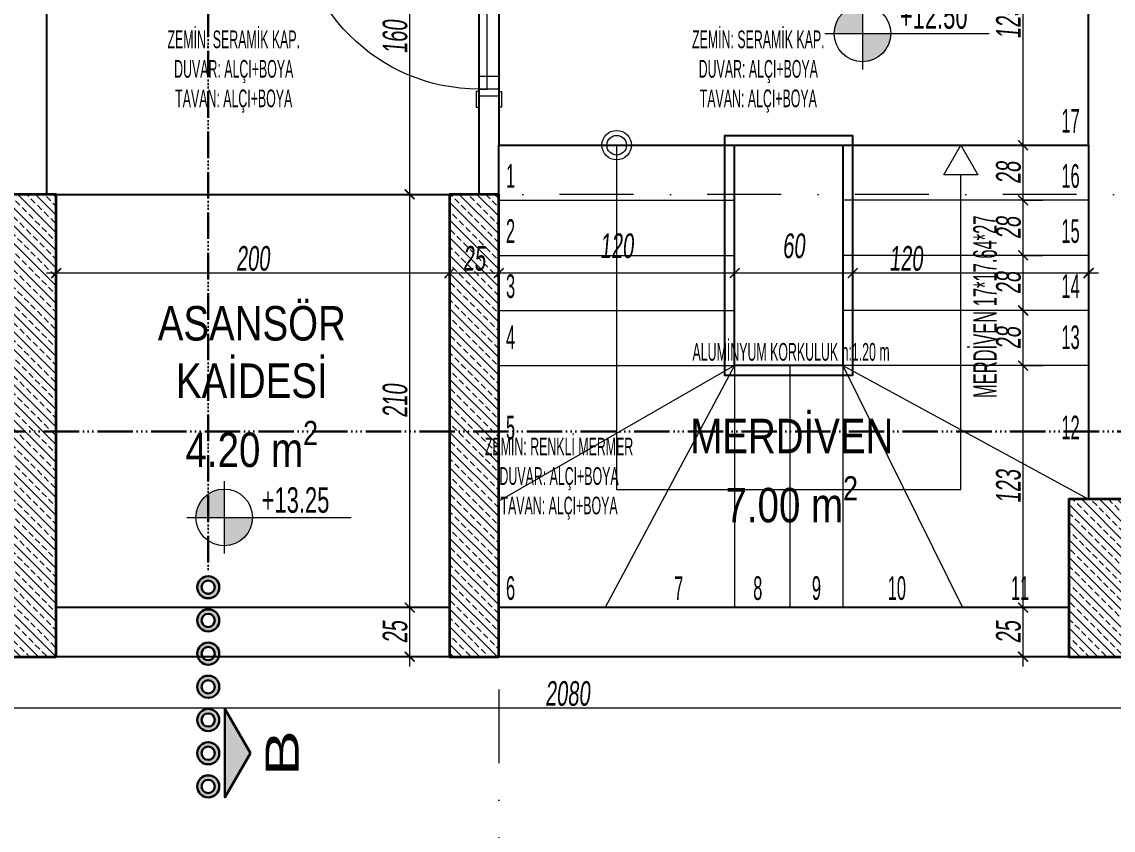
# Model space of a CAD drawing. Header units: millimetres. Extents: x -2145 to 33996, y -835 to 2363.
# Drawn here: x 17312 to 17867, y -229 to 182 of the extents above; entities that cross this region are included whole.
import ezdxf
from ezdxf.enums import TextEntityAlignment as Align

# ---------------------------------------------------------------- set-up
doc = ezdxf.new("R2010")
doc.units = ezdxf.units.MM
for name, pattern in [('ACAD_ISO06W100', [36, 24, -3, 0, -3, 0, -3, 0, -3]), ('DASHDOT', [1, 0.5, -0.25, 0, -0.25]), ('HIDDEN', [9.525, 6.35, -3.175])]:
    doc.linetypes.add(name, pattern=pattern)
doc.layers.add('ALAN', color=3, linetype='Continuous', lineweight=25, plot=False)
for name, color, linetype, lineweight in [('NET_AKS', 251, 'DASHDOT', 9), ('NET_DUVAR', 150, 'Continuous', 18), ('NET_IZDUSUM', 251, 'HIDDEN', 5), ('NET_KAPI', 35, 'Continuous', 15), ('NET_KESİT_ÇİZİGİSİ', 1, 'Continuous', 30), ('NET_KOLON_TARAMA', 8, 'Continuous', 0), ('NET_MERDİVEN', 212, 'Continuous', 13), ('NET_PLAN_KOT', 100, 'Continuous', 0), ('NET_TAŞIYICI', 1, 'Continuous', 35), ('NET_ÖLÇÜ DIŞ', 235, 'Continuous', 9), ('NET_ÖLÇÜ İÇ', 54, 'Continuous', 9), ('T-INCE', 254, 'Continuous', 0)]:
    doc.layers.add(name, color=color, linetype=linetype, lineweight=lineweight)
for name, color, linetype in [('NET_POZ', 41, 'Continuous'), ('T-GOR-5', 33, 'Continuous'), ('T-MAH-AD', 7, 'Continuous')]:
    doc.layers.add(name, color=color, linetype=linetype)
doc.styles.add('ARIALTR', font='arial.ttf', dxfattribs={"width": 0.8, "height": 22.5})
doc.styles.add('ARıAL', font='arial.ttf', dxfattribs={"width": 0.7})
doc.styles.add('BODRUM', font='swisscl.ttf', dxfattribs={"width": 0.8, "oblique": 5})
doc.styles.add('DIN', font='arial.ttf', dxfattribs={"width": 0.6})
doc.styles.get("Standard").update_dxf_attribs({"font": 'arial.ttf'})
doc.dimstyles.new('olcu-50', dxfattribs={"dimscale": 0, "dimtxt": 12.5, "dimasz": 5, "dimexe": 10, "dimexo": 10, "dimgap": 1, "dimtad": 1, "dimdec": 1, "dimzin": 12, "dimtxsty": 'BODRUM', "dimblk": 'ARCHTICK', "dimcen": 8, "dimdle": 5, "dimclrd": 256, "dimclre": 256, "dimclrt": 256, "dimadec": 0, "dimazin": 2, "dimtfac": 1, "dimtdec": 1, "dimtix": 1, "dimtmove": 0, "dimatfit": 3, "dimldrblk": 'ARCHTICK', "dimfxl": 15, "dimfxlon": 1, "dimlwd": -1, "dimlwe": -1, "dimarcsym": 0})
pattern_1 = [(45, (-11624.229, -1089.61), (-4.490128, 4.490128), []), (45, (-11619.739, -1089.61), (-4.490128, 4.490128), [3.175, -1.5875])]

# ---------------------------------------------------------------- blocks, each defined once
blk = doc.blocks.new('KOTLAR')
h = blk.add_hatch(color=256)
h.dxf.hatch_style = 1
h.paths.add_polyline_path([(0, 0), (0, 12.96, 0.414214), (-12.96, 0)])
h.paths.add_polyline_path([(0, -12.96, 0.414214), (12.96, 0), (0, 0)])
h.paths.add_polyline_path([(65.51, -11.28), (21.41, -11.28), (21.41, -29.91), (65.51, -29.91)], flags=9)
at = {"extrusion": (2.84e-14, 0.225686, 0.9742)}
for p, q in [((0, 16.54), (0, -16.54)), ((-17.21, 0), (58.08, 0))]:
    blk.add_line(p, q, dxfattribs=at)
blk.add_circle((0, 0), 12.96)
at = {"extrusion": (2.84e-14, 0.225686, 0.9742), "style": 'DIN', "width": 0.6}
for tag, p in [('INCE KOT', (-17.13, -2.07, 0.48)), ('KABA KOT', (-18.31, 14.22, -3.29))]:
    blk.add_attdef(tag, p, '', height=12, rotation=180, dxfattribs=at)
blk = doc.blocks.new('A$C0eb5e1a4')
at = {"layer": 'NET_KOLON_TARAMA'}
h = blk.add_hatch(dxfattribs=at)
h.set_pattern_fill('ANSI33', color=256)
h.set_pattern_definition(pattern_1)
h.paths.add_polyline_path([(-25, -235), (-25, 0), (0, 0), (0, -235)])
h = blk.add_hatch(dxfattribs=at)
h.set_pattern_fill('ANSI33', color=256)
h.set_pattern_definition(pattern_1)
h.paths.add_polyline_path([(200, -235), (200, 0), (225, 0), (225, -235)])
h = blk.add_hatch(dxfattribs=at)
h.set_pattern_fill('ANSI33', color=256)
h.set_pattern_definition(pattern_1)
h.paths.add_polyline_path([(-345, -235), (-345, -155), (-315, -155), (-315, -235)])
at = {"layer": 'NET_TAŞIYICI', "linetype": 'Continuous'}
for points in [[(-25, -235), (-25, 0), (0, 0), (0, -235)], [(200, -235), (200, 0), (225, 0), (225, -235)], [(-345, -235), (-345, -155), (-315, -155), (-315, -235)]]:
    blk.add_lwpolyline(points, close=True, dxfattribs=at)
blk = doc.blocks.new('İŞRT - KES YER')
at = {"layer": 'NET_KESİT_ÇİZİGİSİ'}
h = blk.add_hatch(color=251, dxfattribs=at)
h.dxf.hatch_style = 1
h.paths.add_polyline_path([(0, 0), (40, -23.09), (-40, -23.09)])
h = blk.add_hatch(color=256, dxfattribs=at)
h.dxf.hatch_style = 1
h.paths.add_polyline_path([(160, -38.09, -1), (140, -38.09, -1)])
h.paths.add_polyline_path([(144, -38.09, 1), (156, -38.09, 1)], flags=16)
h.paths.add_polyline_path([(130, -38.09, -1), (110, -38.09, -1)])
h.paths.add_polyline_path([(114, -38.09, 1), (126, -38.09, 1)], flags=16)
h.paths.add_polyline_path([(100, -38.09, -1), (80, -38.09, -1)])
h.paths.add_polyline_path([(84, -38.09, 1), (96, -38.09, 1)], flags=16)
h.paths.add_polyline_path([(70, -38.09, -1), (50, -38.09, -1)])
h.paths.add_polyline_path([(54, -38.09, 1), (66, -38.09, 1)], flags=16)
h.paths.add_polyline_path([(40, -38.09, -1), (20, -38.09, -1)])
h.paths.add_polyline_path([(24, -38.09, 1), (36, -38.09, 1)], flags=16)
h.paths.add_polyline_path([(10, -38.09, -1), (-10, -38.09, -1)])
h.paths.add_polyline_path([(-6, -38.09, 1), (6, -38.09, 1)], flags=16)
h.paths.add_polyline_path([(-20, -38.09, -1), (-40, -38.09, -1)])
h.paths.add_polyline_path([(-36, -38.09, 1), (-24, -38.09, 1)], flags=16)
blk.add_lwpolyline([(0, 0), (40, -23.09), (-40, -23.09)], close=True, dxfattribs=at)
for centre, radius in [((-30, -38.09), 10), ((0, -38.09), 10), ((30, -38.09), 10), ((60, -38.09), 10), ((90, -38.09), 10), ((120, -38.09), 10), ((150, -38.09), 10), ((-30, -38.09), 6), ((0, -38.09), 6), ((30, -38.09), 6), ((60, -38.09), 6), ((90, -38.09), 6), ((120, -38.09), 6), ((150, -38.09), 6)]:
    blk.add_circle(centre, radius, dxfattribs=at)
blk = doc.blocks.new('*U634')
at = {"layer": 'NET_KESİT_ÇİZİGİSİ', "linetype": 'ACAD_ISO06W100'}
blk.add_lwpolyline([(1807.31, 0), (200, 0)], dxfattribs=at)
at = {"layer": 'NET_KESİT_ÇİZİGİSİ'}
blk.add_blockref('İŞRT - KES YER', (40, 38.09), dxfattribs=at)
at = {"layer": 'NET_KESİT_ÇİZİGİSİ', "style": 'ARıAL', "width": 1.5}
for tag, p in [('KESİTSOL', (40, 66.83)), ('KESİTSAĞ', (1967.31, 66.83))]:
    blk.add_attdef(tag, text='', height=30, dxfattribs=at).set_placement(p, align=Align.MIDDLE_CENTER)
blk = doc.blocks.new('A$C5ec6af74')
at = {"layer": 'NET_AKS', "ltscale": 75}
for p, q in [((-70, 1185), (-70, -185)), ((1125, 235), (-1195, 235)), ((1125, 0), (-1195, 0))]:
    blk.add_line(p, q, dxfattribs=at)
blk = doc.blocks.new('_ArchTick')
at = {"color": 0, "linetype": 'ByBlock', "const_width": 0.15}
blk.add_lwpolyline([(-0.5, -0.5), (0.5, 0.5)], dxfattribs=at)
blk = doc.blocks.new('*D981')
at = {"layer": 'Defpoints', "color": 0, "transparency": 16777216}
for p in [(17821.16, -115.39), (17821.16, -115.39), (17821.16, -140.39)]:
    blk.add_point(p, dxfattribs=at)
at = {"layer": 'NET_ÖLÇÜ İÇ', "transparency": 16777216}
for p, q in [((17821.16, -145.39), (17821.16, -110.39)), ((17821.16, -115.39), (17811.16, -115.39)), ((17821.16, -140.39), (17811.16, -140.39))]:
    blk.add_line(p, q, dxfattribs=at)
at = {"layer": 'NET_ÖLÇÜ İÇ', "transparency": 16777216, "xscale": 5, "yscale": 5, "zscale": 5}
for p, rotation in [((17821.16, -115.39), 90), ((17821.16, -140.39), 270)]:
    blk.add_blockref('_ArchTick', p, dxfattribs=dict(at, rotation=rotation))
at = {"layer": 'NET_ÖLÇÜ İÇ', "transparency": 16777216, "insert": (17813.76, -127.89), "char_height": 12.5, "attachment_point": 5, "rotation": 90, "style": 'BODRUM'}
blk.add_mtext('25', dxfattribs=at)
blk = doc.blocks.new('*D982')
at = {"layer": 'Defpoints', "color": 0, "transparency": 16777216}
for p in [(17821.16, 7.61), (17821.16, 7.61), (17821.16, -115.39)]:
    blk.add_point(p, dxfattribs=at)
at = {"layer": 'NET_ÖLÇÜ İÇ', "transparency": 16777216}
for p, q in [((17821.16, -120.39), (17821.16, 12.61)), ((17821.16, 7.61), (17811.16, 7.61)), ((17821.16, -115.39), (17811.16, -115.39))]:
    blk.add_line(p, q, dxfattribs=at)
at = {"layer": 'NET_ÖLÇÜ İÇ', "transparency": 16777216, "xscale": 5, "yscale": 5, "zscale": 5}
for p, rotation in [((17821.16, 7.61), 90), ((17821.16, -115.39), 270)]:
    blk.add_blockref('_ArchTick', p, dxfattribs=dict(at, rotation=rotation))
at = {"layer": 'NET_ÖLÇÜ İÇ', "transparency": 16777216, "insert": (17813.76, -53.89), "char_height": 12.5, "attachment_point": 5, "rotation": 90, "style": 'BODRUM'}
blk.add_mtext('123', dxfattribs=at)
blk = doc.blocks.new('*D984')
at = {"layer": 'Defpoints', "color": 0, "transparency": 16777216}
for p in [(17821.16, 35.61), (17821.16, 35.61), (17821.16, 7.61)]:
    blk.add_point(p, dxfattribs=at)
at = {"layer": 'NET_ÖLÇÜ İÇ', "transparency": 16777216}
for p, q in [((17821.16, 2.61), (17821.16, 40.61)), ((17821.16, 35.61), (17811.16, 35.61)), ((17821.16, 7.61), (17831.16, 7.61))]:
    blk.add_line(p, q, dxfattribs=at)
at = {"layer": 'NET_ÖLÇÜ İÇ', "transparency": 16777216, "xscale": 5, "yscale": 5, "zscale": 5}
for p, rotation in [((17821.16, 35.61), 90), ((17821.16, 7.61), 270)]:
    blk.add_blockref('_ArchTick', p, dxfattribs=dict(at, rotation=rotation))
at = {"layer": 'NET_ÖLÇÜ İÇ', "transparency": 16777216, "insert": (17813.76, 21.61), "char_height": 12.5, "attachment_point": 5, "rotation": 90, "style": 'BODRUM'}
blk.add_mtext('28', dxfattribs=at)
blk = doc.blocks.new('*D985')
at = {"layer": 'Defpoints', "color": 0, "transparency": 16777216}
for p in [(17821.16, 63.61), (17821.16, 63.61), (17821.16, 35.61)]:
    blk.add_point(p, dxfattribs=at)
at = {"layer": 'NET_ÖLÇÜ İÇ', "transparency": 16777216}
for p, q in [((17821.16, 30.61), (17821.16, 68.61)), ((17821.16, 63.61), (17831.16, 63.61)), ((17821.16, 35.61), (17811.16, 35.61))]:
    blk.add_line(p, q, dxfattribs=at)
at = {"layer": 'NET_ÖLÇÜ İÇ', "transparency": 16777216, "xscale": 5, "yscale": 5, "zscale": 5}
for p, rotation in [((17821.16, 63.61), 90), ((17821.16, 35.61), 270)]:
    blk.add_blockref('_ArchTick', p, dxfattribs=dict(at, rotation=rotation))
at = {"layer": 'NET_ÖLÇÜ İÇ', "transparency": 16777216, "insert": (17813.76, 49.61), "char_height": 12.5, "attachment_point": 5, "rotation": 90, "style": 'BODRUM'}
blk.add_mtext('28', dxfattribs=at)
blk = doc.blocks.new('*D986')
at = {"layer": 'Defpoints', "color": 0, "transparency": 16777216}
for p in [(17821.16, 91.61), (17821.16, 91.61), (17821.16, 63.61)]:
    blk.add_point(p, dxfattribs=at)
at = {"layer": 'NET_ÖLÇÜ İÇ', "transparency": 16777216}
for p, q in [((17821.16, 58.61), (17821.16, 96.61)), ((17821.16, 91.61), (17831.16, 91.61)), ((17821.16, 63.61), (17831.16, 63.61))]:
    blk.add_line(p, q, dxfattribs=at)
at = {"layer": 'NET_ÖLÇÜ İÇ', "transparency": 16777216, "xscale": 5, "yscale": 5, "zscale": 5}
for p, rotation in [((17821.16, 91.61), 90), ((17821.16, 63.61), 270)]:
    blk.add_blockref('_ArchTick', p, dxfattribs=dict(at, rotation=rotation))
at = {"layer": 'NET_ÖLÇÜ İÇ', "transparency": 16777216, "insert": (17813.76, 77.61), "char_height": 12.5, "attachment_point": 5, "rotation": 90, "style": 'BODRUM'}
blk.add_mtext('28', dxfattribs=at)
blk = doc.blocks.new('*D983')
at = {"layer": 'Defpoints', "color": 0, "transparency": 16777216}
for p in [(17821.16, 119.61), (17821.16, 119.61), (17821.16, 91.61)]:
    blk.add_point(p, dxfattribs=at)
at = {"layer": 'NET_ÖLÇÜ İÇ', "transparency": 16777216}
for p, q in [((17821.16, 86.61), (17821.16, 124.61)), ((17821.16, 119.61), (17831.16, 119.61)), ((17821.16, 91.61), (17831.16, 91.61))]:
    blk.add_line(p, q, dxfattribs=at)
at = {"layer": 'NET_ÖLÇÜ İÇ', "transparency": 16777216, "xscale": 5, "yscale": 5, "zscale": 5}
for p, rotation in [((17821.16, 119.61), 90), ((17821.16, 91.61), 270)]:
    blk.add_blockref('_ArchTick', p, dxfattribs=dict(at, rotation=rotation))
at = {"layer": 'NET_ÖLÇÜ İÇ', "transparency": 16777216, "insert": (17813.76, 105.61), "char_height": 12.5, "attachment_point": 5, "rotation": 90, "style": 'BODRUM'}
blk.add_mtext('28', dxfattribs=at)
blk = doc.blocks.new('*D987')
at = {"layer": 'Defpoints', "color": 0, "transparency": 16777216}
for p in [(17734.48, 54.59), (17734.48, 52.3), (17854.48, 54.8)]:
    blk.add_point(p, dxfattribs=at)
at = {"layer": 'NET_ÖLÇÜ İÇ', "transparency": 16777216}
for p, q in [((17734.48, 54.59), (17734.48, 64.59)), ((17859.48, 54.59), (17729.48, 54.59)), ((17854.48, 54.59), (17854.48, 44.59))]:
    blk.add_line(p, q, dxfattribs=at)
at = {"layer": 'NET_ÖLÇÜ İÇ', "transparency": 16777216, "xscale": 5, "yscale": 5, "zscale": 5, "rotation": 180}
blk.add_blockref('_ArchTick', (17734.48, 54.59), dxfattribs=at)
at = {"layer": 'NET_ÖLÇÜ İÇ', "transparency": 16777216, "xscale": 5, "yscale": 5, "zscale": 5}
blk.add_blockref('_ArchTick', (17854.48, 54.59), dxfattribs=at)
at = {"layer": 'NET_ÖLÇÜ İÇ', "transparency": 16777216, "insert": (17761.58, 61.99), "char_height": 12.5, "attachment_point": 5, "style": 'BODRUM'}
blk.add_mtext('120', dxfattribs=at)
blk = doc.blocks.new('*D988')
at = {"layer": 'Defpoints', "color": 0, "transparency": 16777216}
for p in [(17674.48, 54.59), (17674.48, 53.24), (17734.48, 52.3)]:
    blk.add_point(p, dxfattribs=at)
at = {"layer": 'NET_ÖLÇÜ İÇ', "transparency": 16777216}
for p, q in [((17674.48, 54.59), (17674.48, 64.59)), ((17734.48, 54.59), (17734.48, 64.59)), ((17739.48, 54.59), (17669.48, 54.59))]:
    blk.add_line(p, q, dxfattribs=at)
at = {"layer": 'NET_ÖLÇÜ İÇ', "transparency": 16777216, "xscale": 5, "yscale": 5, "zscale": 5, "rotation": 180}
blk.add_blockref('_ArchTick', (17674.48, 54.59), dxfattribs=at)
at = {"layer": 'NET_ÖLÇÜ İÇ', "transparency": 16777216, "xscale": 5, "yscale": 5, "zscale": 5}
blk.add_blockref('_ArchTick', (17734.48, 54.59), dxfattribs=at)
at = {"layer": 'NET_ÖLÇÜ İÇ', "transparency": 16777216, "insert": (17704.48, 68.39), "char_height": 12.5, "attachment_point": 5, "style": 'BODRUM'}
blk.add_mtext('60', dxfattribs=at)
blk = doc.blocks.new('*D989')
at = {"layer": 'Defpoints', "color": 0, "transparency": 16777216}
for p in [(17554.48, 54.59), (17554.48, 54.18), (17674.48, 53.24)]:
    blk.add_point(p, dxfattribs=at)
at = {"layer": 'NET_ÖLÇÜ İÇ', "transparency": 16777216}
for p, q in [((17554.48, 54.59), (17554.48, 64.59)), ((17674.48, 54.59), (17674.48, 64.59)), ((17679.48, 54.59), (17549.48, 54.59))]:
    blk.add_line(p, q, dxfattribs=at)
at = {"layer": 'NET_ÖLÇÜ İÇ', "transparency": 16777216, "xscale": 5, "yscale": 5, "zscale": 5, "rotation": 180}
blk.add_blockref('_ArchTick', (17554.48, 54.59), dxfattribs=at)
at = {"layer": 'NET_ÖLÇÜ İÇ', "transparency": 16777216, "xscale": 5, "yscale": 5, "zscale": 5}
blk.add_blockref('_ArchTick', (17674.48, 54.59), dxfattribs=at)
at = {"layer": 'NET_ÖLÇÜ İÇ', "transparency": 16777216, "insert": (17614.48, 68.39), "char_height": 12.5, "attachment_point": 5, "style": 'BODRUM'}
blk.add_mtext('120', dxfattribs=at)
blk = doc.blocks.new('*D990')
at = {"layer": 'Defpoints', "color": 0, "transparency": 16777216}
for p in [(17529.48, 54.59), (17529.48, 53.55), (17554.48, 54.18)]:
    blk.add_point(p, dxfattribs=at)
at = {"layer": 'NET_ÖLÇÜ İÇ', "transparency": 16777216}
for p, q in [((17529.48, 54.59), (17529.48, 64.59)), ((17554.48, 54.59), (17554.48, 64.59)), ((17559.48, 54.59), (17524.48, 54.59))]:
    blk.add_line(p, q, dxfattribs=at)
at = {"layer": 'NET_ÖLÇÜ İÇ', "transparency": 16777216, "xscale": 5, "yscale": 5, "zscale": 5, "rotation": 180}
blk.add_blockref('_ArchTick', (17529.48, 54.59), dxfattribs=at)
at = {"layer": 'NET_ÖLÇÜ İÇ', "transparency": 16777216, "xscale": 5, "yscale": 5, "zscale": 5}
blk.add_blockref('_ArchTick', (17554.48, 54.59), dxfattribs=at)
at = {"layer": 'NET_ÖLÇÜ İÇ', "transparency": 16777216, "insert": (17541.98, 61.99), "char_height": 12.5, "attachment_point": 5, "style": 'BODRUM'}
blk.add_mtext('25', dxfattribs=at)
blk = doc.blocks.new('*D991')
at = {"layer": 'Defpoints', "color": 0, "transparency": 16777216}
for p in [(17329.48, 54.59), (17329.48, 54.19), (17529.48, 53.55)]:
    blk.add_point(p, dxfattribs=at)
at = {"layer": 'NET_ÖLÇÜ İÇ', "transparency": 16777216}
for p, q in [((17329.48, 54.59), (17329.48, 64.59)), ((17529.48, 54.59), (17529.48, 64.59)), ((17534.48, 54.59), (17324.48, 54.59))]:
    blk.add_line(p, q, dxfattribs=at)
at = {"layer": 'NET_ÖLÇÜ İÇ', "transparency": 16777216, "xscale": 5, "yscale": 5, "zscale": 5, "rotation": 180}
blk.add_blockref('_ArchTick', (17329.48, 54.59), dxfattribs=at)
at = {"layer": 'NET_ÖLÇÜ İÇ', "transparency": 16777216, "xscale": 5, "yscale": 5, "zscale": 5}
blk.add_blockref('_ArchTick', (17529.48, 54.59), dxfattribs=at)
at = {"layer": 'NET_ÖLÇÜ İÇ', "transparency": 16777216, "insert": (17429.48, 61.99), "char_height": 12.5, "attachment_point": 5, "style": 'BODRUM'}
blk.add_mtext('200', dxfattribs=at)
blk = doc.blocks.new('*U992')
blk.add_line((-3.5, 0), (-3.5, -93))
for points in [[(-105.7, 10), (-97.7, 10), (-97.7, 11.5), (-105.7, 11.5)], [(5.7, 10), (-2.3, 10), (-2.3, 11.5), (5.7, 11.5)], [(-96.5, 0), (-100, 0), (-100, 10), (-96.5, 10)], [(-3.5, 0), (0, 0), (0, 10), (-3.5, 10)], [(-96.5, 4.1), (-3.5, 4.1), (-3.5, 0), (-96.5, 0)], [(-105.7, 0), (-97.7, 0), (-97.7, -1.5), (-105.7, -1.5)], [(5.7, 0), (-2.3, 0), (-2.3, -1.5), (5.7, -1.5)]]:
    blk.add_lwpolyline(points, close=True)
blk.add_lwpolyline([(-95.5, 10), (-4.5, 10)])
blk.add_arc((-3.5, 0), 93, 180, 270)
blk = doc.blocks.new('*D996')
at = {"layer": 'Defpoints', "color": 0, "transparency": 16777216}
for p in [(16549.48, -140.39), (18629.48, -140.39), (16549.48, -166.55)]:
    blk.add_point(p, dxfattribs=at)
at = {"layer": 'NET_ÖLÇÜ DIŞ', "transparency": 16777216}
for p, q in [((16549.48, -151.55), (16549.48, -176.55)), ((18629.48, -151.55), (18629.48, -176.55)), ((18634.48, -166.55), (16544.48, -166.55))]:
    blk.add_line(p, q, dxfattribs=at)
at = {"layer": 'NET_ÖLÇÜ DIŞ', "transparency": 16777216, "xscale": 5, "yscale": 5, "zscale": 5}
for p, rotation in [((16549.48, -166.55), 180.0000010507983), ((18629.48, -166.55), 1.050798328350311e-06)]:
    blk.add_blockref('_ArchTick', p, dxfattribs=dict(at, rotation=rotation))
at = {"layer": 'NET_ÖLÇÜ DIŞ', "transparency": 16777216, "insert": (17589.48, -159.15), "char_height": 12.5, "attachment_point": 5, "rotation": 0, "style": 'BODRUM'}
blk.add_mtext('2080', dxfattribs=at)
blk = doc.blocks.new('*U1585')
at = {"layer": 'NET_KESİT_ÇİZİGİSİ', "linetype": 'ACAD_ISO06W100'}
blk.add_lwpolyline([(2626.67, 0), (200, 0)], dxfattribs=at)
at = {"layer": 'NET_KESİT_ÇİZİGİSİ', "style": 'ARıAL', "width": 1.5}
for tag, p in [('KESİTSOL', (40, 66.83)), ('KESİTSAĞ', (2786.67, 66.83))]:
    blk.add_attdef(tag, text='', height=30, dxfattribs=at).set_placement(p, align=Align.MIDDLE_CENTER)
blk = doc.blocks.new('*D1748')
at = {"layer": 'Defpoints', "color": 0, "transparency": 16777216}
for p in [(17821.16, 244.61), (17821.16, 244.61), (17821.16, 119.61)]:
    blk.add_point(p, dxfattribs=at)
at = {"layer": 'NET_ÖLÇÜ İÇ', "transparency": 16777216}
for p, q in [((17821.16, 114.61), (17821.16, 249.61)), ((17821.16, 244.61), (17831.16, 244.61)), ((17821.16, 119.61), (17831.16, 119.61))]:
    blk.add_line(p, q, dxfattribs=at)
at = {"layer": 'NET_ÖLÇÜ İÇ', "transparency": 16777216, "xscale": 5, "yscale": 5, "zscale": 5}
for p, rotation in [((17821.16, 244.61), 90), ((17821.16, 119.61), 270)]:
    blk.add_blockref('_ArchTick', p, dxfattribs=dict(at, rotation=rotation))
at = {"layer": 'NET_ÖLÇÜ İÇ', "transparency": 16777216, "insert": (17813.76, 182.11), "char_height": 12.5, "attachment_point": 5, "rotation": 90, "style": 'BODRUM'}
blk.add_mtext('125', dxfattribs=at)
blk = doc.blocks.new('*D1750')
at = {"layer": 'Defpoints', "color": 0, "transparency": 16777216}
for p in [(17509.22, -115.39), (17509.22, -115.39), (17509.22, -140.39)]:
    blk.add_point(p, dxfattribs=at)
at = {"layer": 'NET_ÖLÇÜ İÇ', "transparency": 16777216}
for p, q in [((17509.22, -145.39), (17509.22, -110.39)), ((17509.22, -115.39), (17519.22, -115.39)), ((17509.22, -140.39), (17519.22, -140.39))]:
    blk.add_line(p, q, dxfattribs=at)
at = {"layer": 'NET_ÖLÇÜ İÇ', "transparency": 16777216, "xscale": 5, "yscale": 5, "zscale": 5}
for p, rotation in [((17509.22, -115.39), 90), ((17509.22, -140.39), 270)]:
    blk.add_blockref('_ArchTick', p, dxfattribs=dict(at, rotation=rotation))
at = {"layer": 'NET_ÖLÇÜ İÇ', "transparency": 16777216, "insert": (17501.82, -127.89), "char_height": 12.5, "attachment_point": 5, "rotation": 90, "style": 'BODRUM'}
blk.add_mtext('25', dxfattribs=at)
blk = doc.blocks.new('*D1751')
at = {"layer": 'Defpoints', "color": 0, "transparency": 16777216}
for p in [(17509.22, 94.61), (17509.22, 94.61), (17509.22, -115.39)]:
    blk.add_point(p, dxfattribs=at)
at = {"layer": 'NET_ÖLÇÜ İÇ', "transparency": 16777216}
for p, q in [((17509.22, -120.39), (17509.22, 99.61)), ((17509.22, 94.61), (17519.22, 94.61)), ((17509.22, -115.39), (17519.22, -115.39))]:
    blk.add_line(p, q, dxfattribs=at)
at = {"layer": 'NET_ÖLÇÜ İÇ', "transparency": 16777216, "xscale": 5, "yscale": 5, "zscale": 5}
for p, rotation in [((17509.22, 94.61), 90), ((17509.22, -115.39), 270)]:
    blk.add_blockref('_ArchTick', p, dxfattribs=dict(at, rotation=rotation))
at = {"layer": 'NET_ÖLÇÜ İÇ', "transparency": 16777216, "insert": (17501.82, -10.39), "char_height": 12.5, "attachment_point": 5, "rotation": 90, "style": 'BODRUM'}
blk.add_mtext('210', dxfattribs=at)
blk = doc.blocks.new('*D1752')
at = {"layer": 'Defpoints', "color": 0, "transparency": 16777216}
for p in [(17509.22, 254.61), (17509.22, 254.61), (17509.22, 94.61)]:
    blk.add_point(p, dxfattribs=at)
at = {"layer": 'NET_ÖLÇÜ İÇ', "transparency": 16777216}
for p, q in [((17509.22, 89.61), (17509.22, 259.61)), ((17509.22, 254.61), (17519.22, 254.61)), ((17509.22, 94.61), (17519.22, 94.61))]:
    blk.add_line(p, q, dxfattribs=at)
at = {"layer": 'NET_ÖLÇÜ İÇ', "transparency": 16777216, "xscale": 5, "yscale": 5, "zscale": 5}
for p, rotation in [((17509.22, 254.61), 90), ((17509.22, 94.61), 270)]:
    blk.add_blockref('_ArchTick', p, dxfattribs=dict(at, rotation=rotation))
at = {"layer": 'NET_ÖLÇÜ İÇ', "transparency": 16777216, "insert": (17501.82, 174.61), "char_height": 12.5, "attachment_point": 5, "rotation": 90, "style": 'BODRUM'}
blk.add_mtext('160', dxfattribs=at)

msp = doc.modelspace()

# ---------------------------------------------------------------- linework, layer by layer
at = {"layer": 'ALAN'}
for points in [[(17304.48, 274.61), (17559.48, 274.61), (17559.48, 459.61), (17619.48, 459.61), (17619.48, 274.61), (17874.48, 274.61), (17874.48, -75.39), (17914.48, -75.39), (17914.48, -140.39), (17264.48, -140.39), (17264.48, -75.39), (17304.48, -75.39)], [(17324.48, 244.61), (17324.48, 94.61), (17544.48, 94.61), (17544.48, 254.61), (17384.48, 254.61), (17384.48, 244.61)], [(17554.48, 254.61), (17554.48, 119.61), (17854.48, 119.61), (17854.48, 244.61), (17794.48, 244.61), (17794.48, 254.61)], [(17854.48, 119.61), (17854.48, -60.39), (17844.48, -60.39), (17844.48, -115.39), (17608.62, -115.39), (17554.48, -115.39), (17554.48, 119.61)], [(17529.48, -115.39), (17329.48, -115.39), (17329.48, 94.61), (17529.48, 94.61)]]:
    msp.add_lwpolyline(points, close=True, dxfattribs=at)
at = {"layer": 'NET_DUVAR'}
for p, q in [((17324.48, 94.61), (17324.48, 244.61)), ((17854.48, -60.39), (17854.48, 244.61)), ((17544.48, 94.61), (17544.48, 154.61)), ((17544.48, 154.61), (17554.48, 154.61)), ((17554.48, 94.61), (17554.48, 154.61)), ((17329.48, 94.61), (17529.48, 94.61)), ((17529.48, -115.39), (17329.48, -115.39)), ((17844.48, -115.39), (17554.48, -115.39)), ((17529.48, -140.39), (17329.48, -140.39)), ((17844.48, -140.39), (17554.48, -140.39))]:
    msp.add_line(p, q, dxfattribs=at)
at = {"layer": 'NET_IZDUSUM', "color": 2, "ltscale": 2.5, "true_color": 0xf1eb1f}
for points in [[(16589.48, 839.61), (18589.48, 839.61), (18589.48, 244.61), (18569.48, 244.61), (18569.48, -140.39), (16609.48, -140.39), (16609.48, 244.61), (16589.48, 244.61)], [(18419.48, 839.61), (16759.48, 839.61), (16759.48, -140.39), (18419.48, -140.39)]]:
    msp.add_lwpolyline(points, close=True, dxfattribs=at)
at = {"layer": 'NET_MERDİVEN'}
for p, q in [((17554.48, 119.61), (17674.48, 119.61)), ((17854.48, 119.61), (17729.48, 119.61)), ((17554.48, 91.61), (17674.48, 91.61)), ((17854.48, 91.61), (17729.48, 91.61)), ((17554.48, 63.61), (17674.48, 63.61)), ((17854.48, 63.61), (17729.48, 63.61)), ((17554.48, 35.61), (17674.48, 35.61)), ((17854.48, 35.61), (17729.48, 35.61)), ((17554.48, 7.61), (17674.48, 7.61)), ((17674.48, 7.61), (17554.48, -61.25)), ((17674.48, 7.61), (17608.62, -115.39)), ((17674.48, 7.61), (17674.48, -115.39)), ((17702.48, 7.61), (17702.48, -115.39)), ((17854.48, 7.61), (17729.48, 7.61)), ((17729.48, 7.61), (17729.48, -115.39)), ((17729.48, 7.61), (17790.33, -115.39)), ((17729.48, 7.61), (17854.48, -60.39))]:
    msp.add_line(p, q, dxfattribs=at)
at = {"layer": 'T-GOR-5'}
for points in [[(17734.48, 2.61), (17669.48, 2.61), (17669.48, 124.61), (17734.48, 124.61)], [(17729.48, 7.61), (17674.48, 7.61), (17674.48, 119.61), (17729.48, 119.61)]]:
    msp.add_lwpolyline(points, close=True, dxfattribs=at)
at = {"layer": 'T-INCE'}
msp.add_lwpolyline([(17614.48, 119.61), (17614.48, -55.39), (17789.48, -55.39), (17789.48, 104.61)], dxfattribs=at)
msp.add_lwpolyline([(17789.48, 119.61), (17798.14, 104.61), (17780.82, 104.61)], close=True, dxfattribs=at)
for radius in [7.5, 5]:
    msp.add_circle((17614.48, 119.61), radius, dxfattribs=at)

# ---------------------------------------------------------------- block references
at = {"layer": 'NET_AKS'}
msp.add_blockref('A$C5ec6af74', (17624.48, -140.39), dxfattribs=at)
at = {"layer": 'NET_KAPI', "xscale": -1, "rotation": 270.0000000000001}
msp.add_blockref('*U992', (17544.48, 244.61), dxfattribs=at)
at = {"layer": 'NET_KESİT_ÇİZİGİSİ', "ltscale": 100}
ref = msp.add_blockref('*U634', (17406.76, -211.94), dxfattribs=dict(at, xscale=-0.5625, yscale=0.5625, zscale=0.5625, rotation=270))
ref.add_attrib('KESİTSOL', 'B', dxfattribs={"height": 16.88, "rotation": 90, "style": 'ARıAL', "width": 1.5}).set_placement((17444.35, -189.44), align=Align.MIDDLE_CENTER)
at = {"layer": 'NET_KESİT_ÇİZİGİSİ', "ltscale": 100, "xscale": -0.75, "yscale": 0.75, "zscale": 0.75}
msp.add_blockref('*U1585', (18665.19, -25.96), dxfattribs=at)
at = {"layer": 'NET_PLAN_KOT', "lineweight": 0, "transparency": 33554687}
ref = msp.add_blockref('KOTLAR', (17739.46, 176.41), dxfattribs=dict(at, xscale=1.109999999999999, yscale=1.109999999999999, zscale=1.109999999999999))
ref.add_attrib('INCE KOT', '+12.50', (-17758.47, -174.15, 40.35), dxfattribs={"layer": '0', "extrusion": (2.85701e-14, 0.225686, 0.9742), "height": 13.32, "rotation": 180, "style": 'DIN', "oblique": 360, "width": 0.6})
ref = msp.add_blockref('KOTLAR', (17414.91, -69.57), dxfattribs=dict(at, xscale=1.109999999999999, yscale=1.109999999999999, zscale=1.109999999999999))
ref.add_attrib('INCE KOT', '+13.25', (-17433.93, 65.49, -15.17), dxfattribs={"layer": '0', "extrusion": (2.85701e-14, 0.225686, 0.9742), "height": 13.32, "rotation": 180, "style": 'DIN', "oblique": 360, "width": 0.6})
at = {"layer": 'NET_TAŞIYICI', "xscale": -1}
msp.add_blockref('A$C0eb5e1a4', (17529.48, 94.61), dxfattribs=at)

# ---------------------------------------------------------------- texts
at = {"layer": 'NET_POZ', "transparency": 33554687, "width": 0.5}
for s, p in [('17', (17840.63, 125.96)), ('1', (17558.19, 97.96)), ('16', (17840.63, 97.96)), ('2', (17558.19, 69.96)), ('15', (17840.63, 69.96)), ('3', (17558.19, 41.96)), ('14', (17840.63, 41.96)), ('4', (17558.19, 15.96)), ('13', (17840.63, 15.96)), ('5', (17558.19, -29.89)), ('12', (17840.63, -29.89)), ('6', (17558.19, -111.51)), ('7', (17643.71, -111.51)), ('8', (17683.9, -111.51)), ('9', (17713.74, -111.51)), ('10', (17752.31, -111.51)), ('11', (17814.99, -111.51))]:
    msp.add_text(s, height=12, dxfattribs=at).set_placement(p)
msp.add_text('MERDİVEN 17*17.64*27', height=12, rotation=90, dxfattribs=at).set_placement((17807.79, -8.86))
at = {"layer": 'NET_POZ', "width": 0.5}
msp.add_text('ALUMİNYUM KORKULUK h:1.20 m', height=9, dxfattribs=at).set_placement((17653.06, 10.06))
at = {"layer": 'NET_POZ', "char_height": 9, "width": 105.1157, "attachment_point": 2}
for s, insert in [('{\\W0.5;ZEMİN: SERAMİK KAP.\\PDUVAR: ALÇI+BOYA\\PTAVAN: ALÇI+BOYA}', (17419.74, 177.9)), ('{\\W0.5;ZEMİN: SERAMİK KAP.\\PDUVAR: ALÇI+BOYA\\PTAVAN: ALÇI+BOYA}', (17686.52, 177.9)), ('{\\W0.5;ZEMİN: RENKLİ MERMER \\PDUVAR: ALÇI+BOYA\\PTAVAN: ALÇI+BOYA}', (17585.19, -29.04))]:
    msp.add_mtext(s, dxfattribs=dict(at, insert=insert))
at = {"layer": 'T-MAH-AD', "char_height": 17.5, "attachment_point": 8, "style": 'ARIALTR'}
for s, insert, width in [('\\A1;ASANSÖR KAİDESİ\\P4.20 m{\\H0.7x;\\S2^ ;}', (17428.93, -44.21), 121.1216), ('\\A1;MERDİVEN\\P7.00 m{\\H0.7x;\\S2^ ;}', (17703.54, -72.33), 103.6096)]:
    msp.add_mtext(s, dxfattribs=dict(at, insert=insert, width=width))

# ---------------------------------------------------------------- dimensions: what is measured, and where the dimension line sits
at = {"layer": 'NET_ÖLÇÜ DIŞ'}
dim = msp.add_aligned_dim(p1=(18629.48, -140.39), p2=(16549.48, -140.39), distance=26.16, dimstyle='olcu-50', override={"dimscale": 1}, dxfattribs=at)
dim.commit()
dim.dimension.update_dxf_attribs({"geometry": '*D996', "text_midpoint": (17589.48, -159.15)})
at = {"layer": 'NET_ÖLÇÜ İÇ'}
for base, p1, p2, angle, override, picture, middle in [((17509.22, 254.61), (17509.22, 94.61), (17509.22, 254.61), 90, {"dimscale": 1, "dimtmove": 1}, '*D1752', (17501.82, 174.61)), ((17821.16, 244.61), (17821.16, 119.61), (17821.16, 244.61), 90, {"dimscale": 1}, '*D1748', (17813.76, 182.11)), ((17821.16, 119.61), (17821.16, 91.61), (17821.16, 119.61), 270, {"dimscale": 1, "dimtmove": 1}, '*D983', (17813.76, 105.61)), ((17509.22, 94.61), (17509.22, -115.39), (17509.22, 94.61), 90, {"dimscale": 1, "dimtmove": 1}, '*D1751', (17501.82, -10.39)), ((17821.16, 91.61), (17821.16, 63.61), (17821.16, 91.61), 270, {"dimscale": 1, "dimtmove": 1}, '*D986', (17813.76, 77.61)), ((17329.48, 54.59), (17529.48, 53.55), (17329.48, 54.19), 180, {"dimscale": 1, "dimtmove": 1}, '*D991', (17429.48, 61.99)), ((17529.48, 54.59), (17554.48, 54.18), (17529.48, 53.55), 180, {"dimscale": 1, "dimtmove": 1}, '*D990', (17541.98, 61.99)), ((17821.16, 63.61), (17821.16, 35.61), (17821.16, 63.61), 270, {"dimscale": 1, "dimtmove": 1}, '*D985', (17813.76, 49.61)), ((17821.16, 35.61), (17821.16, 7.61), (17821.16, 35.61), 270, {"dimscale": 1, "dimtmove": 1}, '*D984', (17813.76, 21.61)), ((17821.16, 7.61), (17821.16, -115.39), (17821.16, 7.61), 270, {"dimscale": 1, "dimtmove": 1}, '*D982', (17813.76, -53.89)), ((17509.22, -115.39), (17509.22, -140.39), (17509.22, -115.39), 90, {"dimscale": 1}, '*D1750', (17501.82, -127.89))]:
    dim = msp.add_linear_dim(base=base, p1=p1, p2=p2, angle=angle, dimstyle='olcu-50', override=override, dxfattribs=at)
    dim.commit()
    dim.dimension.update_dxf_attribs({"geometry": picture, "text_midpoint": middle})
for base, p1, p2, picture, middle in [((17554.48, 54.59), (17674.48, 53.24), (17554.48, 54.18), '*D989', (17614.48, 60.99)), ((17674.48, 54.59), (17734.48, 52.3), (17674.48, 53.24), '*D988', (17704.48, 60.99)), ((17734.48, 54.59), (17854.48, 54.8), (17734.48, 52.3), '*D987', (17761.58, 54.59))]:
    dim = msp.add_linear_dim(base=base, p1=p1, p2=p2, angle=180, dimstyle='olcu-50', override={"dimscale": 1, "dimtmove": 1}, dxfattribs=at)
    dim.commit()
    dim.dimension.update_dxf_attribs({"geometry": picture, "text_midpoint": middle, "dimtype": 160})
dim = msp.add_aligned_dim(p1=(17821.16, -140.39), p2=(17821.16, -115.39), distance=0, dimstyle='olcu-50', override={"dimscale": 1}, dxfattribs=at)
dim.commit()
dim.dimension.update_dxf_attribs({"geometry": '*D981', "text_midpoint": (17813.76, -127.89)})

doc.saveas('drawing.dxf')
